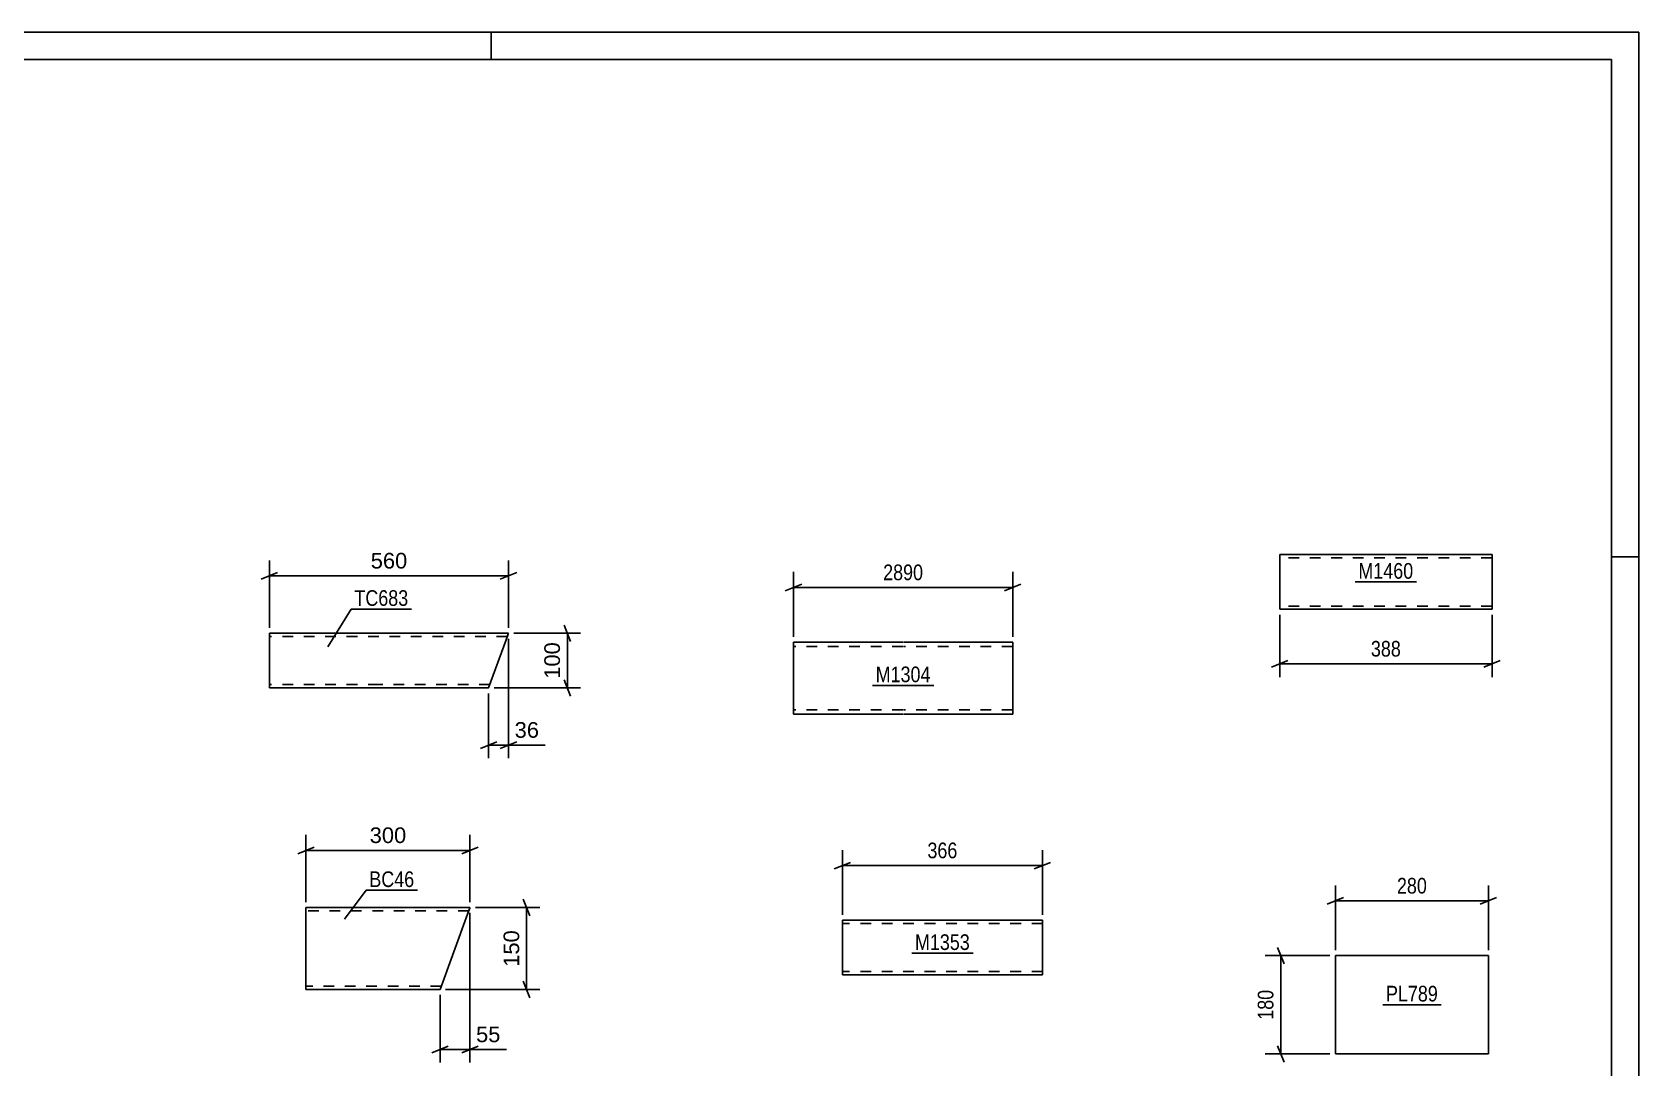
# Model space of a CAD drawing. Header units: millimetres. Extents: x 0 to 1189, y 0 to 841.
# Drawn here: x 895 to 1189, y 651.4 to 841 of the extents above; entities that cross this region are included whole.
import ezdxf

# ---------------------------------------------------------------- set-up
doc = ezdxf.new("R2010")
doc.units = ezdxf.units.MM
doc.linetypes.add('DXK_LINE_DOT2', pattern=[3.9198, 1.9599, -1.9599])
doc.styles.add('Arial', font='ARIAL.TTF', dxfattribs={"height": 0.2})
doc.styles.add('Arial Narrow', font='ARIALN.TTF', dxfattribs={"height": 0.2})

# ---------------------------------------------------------------- blocks, each defined once
blk = doc.blocks.new('Unknown-285407614-1132')
at = {"color": 5, "linetype": 'Continuous'}
for p, q in [((1189, 841), (0, 841)), ((979, 836), (979, 841)), ((1189, 0), (1189, 841)), ((1184, 836), (5, 836)), ((1184, 5), (1184, 836)), ((1189, 745), (1184, 745))]:
    blk.add_line(p, q, dxfattribs=at)
blk = doc.blocks.new('Part-285407614-8495 - 8491')
at = {"color": 2, "linetype": 'Continuous'}
for p, q in [((1133.48, 672), (1133.48, 654)), ((1133.48, 672), (1161.48, 672)), ((1161.48, 672), (1161.48, 654)), ((1133.48, 654), (1161.48, 654))]:
    blk.add_line(p, q, dxfattribs=at)
blk = doc.blocks.new('Part-285407614-6286 - 6282')
at = {"color": 2, "linetype": 'Continuous'}
for p, q in [((1054.33, 729.35), (1034.33, 729.35)), ((1034.33, 717.75), (1034.33, 729.35)), ((1074.43, 729.35), (1054.43, 729.35)), ((1074.43, 729.35), (1074.43, 729.23)), ((1074.43, 729.23), (1074.43, 716.15)), ((1034.33, 716.15), (1034.33, 717.75)), ((1054.33, 716.15), (1034.33, 716.15)), ((1074.43, 716.15), (1054.43, 716.15))]:
    blk.add_line(p, q, dxfattribs=at)
at = {"color": 7, "linetype": 'DXK_LINE_DOT2'}
for p, q in [((1054.33, 728.55), (1034.33, 728.55)), ((1074.43, 728.55), (1054.43, 728.55)), ((1034.33, 716.27), (1034.33, 717.75)), ((1034.33, 716.95), (1034.33, 717.01)), ((1054.33, 716.95), (1034.33, 716.95)), ((1074.43, 716.95), (1054.43, 716.95)), ((1074.43, 716.95), (1074.43, 717.01))]:
    blk.add_line(p, q, dxfattribs=at)
blk = doc.blocks.new('Part-285407614-8008 - 8004')
at = {"color": 2, "linetype": 'Continuous'}
for p, q in [((1123.29, 745.37), (1123.29, 744.17)), ((1162.13, 745.37), (1123.29, 745.37)), ((1123.29, 736.11), (1123.29, 744.17)), ((1162.13, 745.28), (1162.13, 745.37)), ((1162.13, 745.28), (1162.13, 744.17)), ((1162.13, 744.17), (1162.13, 735.37)), ((1123.29, 735.46), (1123.29, 736.11)), ((1123.29, 735.37), (1123.29, 735.46)), ((1162.13, 735.37), (1123.29, 735.37))]:
    blk.add_line(p, q, dxfattribs=at)
at = {"color": 7, "linetype": 'DXK_LINE_DOT2'}
for p, q in [((1162.13, 744.77), (1123.29, 744.77)), ((1162.13, 745.02), (1162.13, 744.17)), ((1123.29, 736.11), (1123.29, 735.72)), ((1123.29, 735.97), (1123.29, 736.01)), ((1162.13, 735.97), (1123.29, 735.97)), ((1123.29, 735.37), (1123.29, 735.37)), ((1162.13, 736.01), (1162.13, 736.11)), ((1162.13, 735.97), (1162.13, 736.01)), ((1162.13, 735.97), (1162.13, 736.01))]:
    blk.add_line(p, q, dxfattribs=at)
blk = doc.blocks.new('Part-285407614-8028 - 8024')
at = {"color": 2, "linetype": 'Continuous'}
for p, q in [((1079.88, 678.46), (1043.27, 678.46)), ((1043.27, 678.46), (1043.27, 668.55)), ((1079.88, 678.46), (1079.88, 668.46)), ((1043.27, 668.46), (1043.27, 668.55)), ((1079.88, 668.46), (1043.27, 668.46))]:
    blk.add_line(p, q, dxfattribs=at)
at = {"color": 7, "linetype": 'DXK_LINE_DOT2'}
for p, q in [((1079.88, 677.86), (1043.27, 677.86)), ((1043.27, 669.06), (1043.27, 669.11)), ((1079.88, 669.06), (1043.27, 669.06)), ((1079.88, 669.06), (1079.88, 669.11))]:
    blk.add_line(p, q, dxfattribs=at)
blk = doc.blocks.new('Part-285407614-9999 - 9992')
at = {"color": 2, "linetype": 'Continuous'}
for p, q in [((975.12, 680.79), (945.12, 680.79)), ((945.12, 665.88), (945.12, 680.79)), ((969.67, 665.79), (974.69, 679.59)), ((975.09, 680.69), (974.69, 679.59)), ((975.12, 680.79), (975.09, 680.69)), ((945.12, 665.79), (945.12, 665.88)), ((969.67, 665.79), (945.12, 665.79))]:
    blk.add_line(p, q, dxfattribs=at)
at = {"color": 7, "linetype": 'DXK_LINE_DOT2'}
for p, q in [((974.91, 680.19), (945.12, 680.19)), ((974.69, 679.59), (975, 680.43)), ((969.88, 666.39), (945.12, 666.39)), ((945.12, 666.14), (945.12, 665.79)), ((969.7, 665.88), (969.67, 665.79))]:
    blk.add_line(p, q, dxfattribs=at)
blk = doc.blocks.new('Part-285407614-10121 - 10114')
at = {"color": 2, "linetype": 'Continuous'}
for p, q in [((958.45, 730.99), (938.45, 730.99)), ((938.45, 721.08), (938.45, 730.99)), ((982.19, 730.99), (958.55, 730.99)), ((978.55, 720.99), (981.75, 729.79)), ((982.15, 730.9), (981.75, 729.79)), ((982.19, 730.99), (982.15, 730.9)), ((938.45, 720.99), (938.45, 721.08)), ((958.45, 720.99), (938.45, 720.99)), ((978.55, 720.99), (958.55, 720.99))]:
    blk.add_line(p, q, dxfattribs=at)
at = {"color": 7, "linetype": 'DXK_LINE_DOT2'}
for p, q in [((958.45, 730.39), (938.45, 730.39)), ((981.97, 730.39), (958.55, 730.39)), ((981.75, 729.79), (982.06, 730.64)), ((958.45, 721.59), (938.45, 721.59)), ((938.45, 721.34), (938.45, 720.99)), ((978.77, 721.59), (958.55, 721.59)), ((978.58, 721.08), (978.55, 720.99))]:
    blk.add_line(p, q, dxfattribs=at)
blk = doc.blocks.new('StraightDimension-285407614-8497 - 8491')
at = {"color": 7, "linetype": 'Continuous'}
for p, q in [((1134.98, 682.6), (1131.98, 681.4)), ((1133.48, 673), (1133.48, 684.85)), ((1159.98, 681.4), (1162.98, 682.6)), ((1161.48, 673), (1161.48, 684.85)), ((1133.48, 682), (1161.48, 682))]:
    blk.add_line(p, q, dxfattribs=at)
at = {"color": 0}
blk.add_wipeout([(1150.83, 682.75), (1150.83, 686.95), (1144.14, 686.95), (1144.14, 682.75)], dxfattribs=at)
at = {"color": 3, "style": 'Arial Narrow'}
blk.add_text('280', height=2.863, dxfattribs=at).set_placement((1144.74, 683.35))
blk = doc.blocks.new('StraightDimension-285407614-8508 - 8491')
at = {"color": 7, "linetype": 'Continuous'}
for p, q in [((1124.08, 670.5), (1122.88, 673.5)), ((1132.48, 672), (1120.63, 672)), ((1123.48, 654), (1123.48, 672)), ((1132.48, 654), (1120.63, 654)), ((1122.88, 655.5), (1124.08, 652.5))]:
    blk.add_line(p, q, dxfattribs=at)
at = {"color": 0}
blk.add_wipeout([(1122.73, 666.34), (1118.53, 666.34), (1118.53, 659.65), (1122.73, 659.65)], dxfattribs=at)
at = {"color": 3, "style": 'Arial Narrow'}
blk.add_text('180', height=2.863, rotation=90.0002, dxfattribs=at).set_placement((1122.13, 660.25))
blk = doc.blocks.new('StraightDimension-285407614-6289 - 6282')
at = {"color": 7, "linetype": 'Continuous'}
for p, q in [((1034.33, 730.35), (1034.33, 742.2)), ((1074.43, 730.35), (1074.43, 742.2)), ((1035.83, 739.95), (1032.83, 738.75)), ((1034.33, 739.35), (1074.43, 739.35)), ((1072.93, 738.75), (1075.93, 739.95))]:
    blk.add_line(p, q, dxfattribs=at)
at = {"color": 0}
blk.add_wipeout([(1058.64, 740.1), (1058.64, 744.3), (1050.13, 744.3), (1050.13, 740.1)], dxfattribs=at)
at = {"color": 3, "style": 'Arial Narrow'}
blk.add_text('2890', height=2.863, dxfattribs=at).set_placement((1050.73, 740.7))
blk = doc.blocks.new('StraightDimension-285407614-8010 - 8004')
at = {"color": 7, "linetype": 'Continuous'}
for p, q in [((1123.29, 734.37), (1123.29, 722.97)), ((1162.13, 734.37), (1162.13, 722.97)), ((1124.79, 725.97), (1121.79, 724.77)), ((1123.29, 725.37), (1162.13, 725.37)), ((1160.63, 724.77), (1163.63, 725.97))]:
    blk.add_line(p, q, dxfattribs=at)
at = {"color": 0}
blk.add_wipeout([(1146.05, 726.12), (1146.05, 730.32), (1139.37, 730.32), (1139.37, 726.12)], dxfattribs=at)
at = {"color": 3, "style": 'Arial Narrow'}
blk.add_text('388', height=2.863, dxfattribs=at).set_placement((1139.97, 726.72))
blk = doc.blocks.new('StraightDimension-285407614-8030 - 8024')
at = {"color": 7, "linetype": 'Continuous'}
for p, q in [((1043.27, 679.46), (1043.27, 691.31)), ((1079.88, 679.46), (1079.88, 691.31)), ((1044.77, 689.06), (1041.77, 687.86)), ((1043.27, 688.46), (1079.88, 688.46)), ((1078.38, 687.86), (1081.38, 689.06))]:
    blk.add_line(p, q, dxfattribs=at)
at = {"color": 0}
blk.add_wipeout([(1064.92, 689.21), (1064.92, 693.41), (1058.23, 693.41), (1058.23, 689.21)], dxfattribs=at)
at = {"color": 3, "style": 'Arial Narrow'}
blk.add_text('366', height=2.863, dxfattribs=at).set_placement((1058.83, 689.81))
blk = doc.blocks.new('StraightDimension-285407614-10031 - 9992')
at = {"color": 7, "linetype": 'Continuous'}
for p, q in [((945.12, 681.79), (945.12, 694.09)), ((975.12, 681.79), (975.12, 694.09)), ((946.62, 691.84), (943.62, 690.64)), ((945.12, 691.24), (975.12, 691.24)), ((973.62, 690.64), (976.62, 691.84))]:
    blk.add_line(p, q, dxfattribs=at)
at = {"color": 0}
blk.add_wipeout([(964.06, 691.99), (964.06, 696.19), (956.19, 696.19), (956.19, 691.99)], dxfattribs=at)
at = {"color": 3, "style": 'Arial'}
blk.add_text('300', height=2.865, dxfattribs=at).set_placement((956.79, 692.59))
blk = doc.blocks.new('StraightDimension-285407614-10001 - 9992')
at = {"color": 7, "linetype": 'Continuous'}
for p, q in [((986.09, 679.29), (984.89, 682.29)), ((976.12, 680.79), (987.89, 680.79)), ((985.49, 665.79), (985.49, 680.79)), ((970.67, 665.79), (987.89, 665.79)), ((984.89, 667.29), (986.09, 664.29))]:
    blk.add_line(p, q, dxfattribs=at)
at = {"color": 0}
blk.add_wipeout([(984.74, 677.22), (980.54, 677.22), (980.54, 669.35), (984.74, 669.35)], dxfattribs=at)
at = {"color": 3, "style": 'Arial'}
blk.add_text('150', height=2.865, rotation=90.0002, dxfattribs=at).set_placement((984.14, 669.95))
blk = doc.blocks.new('StraightDimension-285407614-10016 - 9992')
at = {"color": 7, "linetype": 'Continuous'}
for p, q in [((975.12, 679.79), (975.12, 652.4)), ((969.67, 664.79), (969.67, 652.4)), ((968.17, 654.2), (971.17, 655.4)), ((969.67, 654.8), (975.12, 654.8)), ((976.62, 655.4), (973.62, 654.2))]:
    blk.add_line(p, q, dxfattribs=at)
at = {"color": 0}
blk.add_wipeout([(981.3, 655.55), (981.3, 659.75), (975.65, 659.75), (975.65, 655.55)], dxfattribs=at)
at = {"color": 7, "linetype": 'Continuous'}
blk.add_line((975.12, 654.8), (981.82, 654.8), dxfattribs=at)
blk.add_line((975.12, 654.8), (981.82, 654.8), dxfattribs=at)
at = {"color": 3, "style": 'Arial'}
blk.add_text('55', height=2.865, dxfattribs=at).set_placement((976.25, 656.15))
blk = doc.blocks.new('StraightDimension-285407614-10124 - 10114')
at = {"color": 7, "linetype": 'Continuous'}
for p, q in [((982.19, 729.99), (982.19, 708.11)), ((978.55, 719.99), (978.55, 708.11)), ((977.05, 709.91), (980.05, 711.11)), ((978.55, 710.51), (982.19, 710.51)), ((983.69, 711.11), (980.69, 709.91))]:
    blk.add_line(p, q, dxfattribs=at)
at = {"color": 0}
blk.add_wipeout([(988.36, 711.26), (988.36, 715.46), (982.71, 715.46), (982.71, 711.26)], dxfattribs=at)
at = {"color": 7, "linetype": 'Continuous'}
blk.add_line((982.19, 710.51), (988.88, 710.51), dxfattribs=at)
blk.add_line((982.19, 710.51), (988.88, 710.51), dxfattribs=at)
at = {"color": 3, "style": 'Arial'}
blk.add_text('36', height=2.865, dxfattribs=at).set_placement((983.31, 711.86))
blk = doc.blocks.new('StraightDimension-285407614-10139 - 10114')
at = {"color": 7, "linetype": 'Continuous'}
for p, q in [((992.35, 732.49), (993.55, 729.49)), ((983.19, 730.99), (995.35, 730.99)), ((992.95, 720.99), (992.95, 730.99)), ((979.55, 720.99), (995.35, 720.99)), ((993.55, 719.49), (992.35, 722.49))]:
    blk.add_line(p, q, dxfattribs=at)
at = {"color": 0}
blk.add_wipeout([(992.2, 729.93), (988, 729.93), (988, 722.06), (992.2, 722.06)], dxfattribs=at)
at = {"color": 3, "style": 'Arial'}
blk.add_text('100', height=2.865, rotation=90.0002, dxfattribs=at).set_placement((991.6, 722.66))
blk = doc.blocks.new('StraightDimension-285407614-10154 - 10114')
at = {"color": 7, "linetype": 'Continuous'}
for p, q in [((938.45, 731.99), (938.45, 744.33)), ((982.19, 731.99), (982.19, 744.33)), ((939.95, 742.08), (936.95, 740.88)), ((938.45, 741.48), (982.19, 741.48)), ((980.69, 740.88), (983.69, 742.08))]:
    blk.add_line(p, q, dxfattribs=at)
at = {"color": 0}
blk.add_wipeout([(964.25, 742.23), (964.25, 746.43), (956.38, 746.43), (956.38, 742.23)], dxfattribs=at)
at = {"color": 3, "style": 'Arial'}
blk.add_text('560', height=2.865, dxfattribs=at).set_placement((956.98, 742.83))
blk = doc.blocks.new('Mark-285407614-8493 - 8491')
at = {"color": 0}
blk.add_wipeout([(1152.24, 663.6), (1152.24, 666.6), (1142.73, 666.6), (1142.73, 663.6)], dxfattribs=at)
blk.add_wipeout([(1152.24, 663.6), (1152.24, 666.6), (1142.73, 666.6), (1142.73, 663.6)], dxfattribs=at)
at = {"color": 30, "linetype": 'Continuous'}
blk.add_line((1142.13, 663), (1152.84, 663), dxfattribs=at)
at = {"color": 3, "style": 'Arial Narrow'}
blk.add_text('PL789', height=2.863, dxfattribs=at).set_placement((1142.73, 663.6))
blk = doc.blocks.new('Mark-285407614-6284 - 6282')
at = {"color": 0}
blk.add_wipeout([(1059.41, 722.03), (1059.41, 725.03), (1049.36, 725.03), (1049.36, 722.03)], dxfattribs=at)
blk.add_wipeout([(1059.41, 722.03), (1059.41, 725.03), (1049.36, 725.03), (1049.36, 722.03)], dxfattribs=at)
at = {"color": 30, "linetype": 'Continuous'}
blk.add_line((1048.76, 721.43), (1060.01, 721.43), dxfattribs=at)
at = {"color": 3, "style": 'Arial Narrow'}
blk.add_text('M1304', height=2.863, dxfattribs=at).set_placement((1049.36, 722.03))
blk = doc.blocks.new('Mark-285407614-8006 - 8004')
at = {"color": 0}
blk.add_wipeout([(1147.73, 740.97), (1147.73, 743.97), (1137.68, 743.97), (1137.68, 740.97)], dxfattribs=at)
blk.add_wipeout([(1147.73, 740.97), (1147.73, 743.97), (1137.68, 743.97), (1137.68, 740.97)], dxfattribs=at)
at = {"color": 30, "linetype": 'Continuous'}
blk.add_line((1137.08, 740.37), (1148.33, 740.37), dxfattribs=at)
at = {"color": 3, "style": 'Arial Narrow'}
blk.add_text('M1460', height=2.863, dxfattribs=at).set_placement((1137.68, 740.97))
blk = doc.blocks.new('Mark-285407614-8026 - 8024')
at = {"color": 0}
blk.add_wipeout([(1066.6, 673.02), (1066.6, 676.02), (1056.55, 676.02), (1056.55, 673.02)], dxfattribs=at)
blk.add_wipeout([(1066.6, 673.02), (1066.6, 676.02), (1056.55, 676.02), (1056.55, 673.02)], dxfattribs=at)
at = {"color": 30, "linetype": 'Continuous'}
blk.add_line((1055.95, 672.42), (1067.2, 672.42), dxfattribs=at)
at = {"color": 3, "style": 'Arial Narrow'}
blk.add_text('M1353', height=2.863, dxfattribs=at).set_placement((1056.55, 673.02))
blk = doc.blocks.new('Mark-285407614-9995 - 9992')
at = {"color": 0}
blk.add_wipeout([(964.94, 684.54), (964.94, 687.54), (956.72, 687.54), (956.72, 684.54)], dxfattribs=at)
blk.add_wipeout([(964.94, 684.54), (964.94, 687.54), (956.72, 687.54), (956.72, 684.54)], dxfattribs=at)
at = {"color": 30, "linetype": 'Continuous'}
for p, q in [((952.17, 678.69), (956.12, 683.94)), ((956.12, 683.94), (965.54, 683.94))]:
    blk.add_line(p, q, dxfattribs=at)
at = {"color": 3, "style": 'Arial Narrow'}
blk.add_text('BC46', height=2.863, dxfattribs=at).set_placement((956.72, 684.54))
blk = doc.blocks.new('Mark-285407614-10117 - 10114')
at = {"color": 0}
blk.add_wipeout([(963.86, 736), (963.86, 739), (953.99, 739), (953.99, 736)], dxfattribs=at)
blk.add_wipeout([(963.86, 736), (963.86, 739), (953.99, 739), (953.99, 736)], dxfattribs=at)
at = {"color": 30, "linetype": 'Continuous'}
for p, q in [((949.14, 728.51), (953.39, 735.4)), ((953.39, 735.4), (964.46, 735.4))]:
    blk.add_line(p, q, dxfattribs=at)
at = {"color": 3, "style": 'Arial Narrow'}
blk.add_text('TC683', height=2.863, dxfattribs=at).set_placement((953.99, 736))

msp = doc.modelspace()

# ---------------------------------------------------------------- block references
for name in ['Unknown-285407614-1132', 'Part-285407614-8008 - 8004', 'Part-285407614-10121 - 10114', 'Part-285407614-6286 - 6282', 'Part-285407614-9999 - 9992', 'Part-285407614-8028 - 8024', 'Part-285407614-8495 - 8491']:
    msp.add_blockref(name, (0, 0))

# ---------------------------------------------------------------- next in the draw order: block references
for name in ['StraightDimension-285407614-6289 - 6282', 'Mark-285407614-8006 - 8004', 'StraightDimension-285407614-8010 - 8004', 'StraightDimension-285407614-10124 - 10114', 'Mark-285407614-6284 - 6282', 'StraightDimension-285407614-10031 - 9992', 'StraightDimension-285407614-8030 - 8024', 'StraightDimension-285407614-8497 - 8491', 'Mark-285407614-8026 - 8024', 'Mark-285407614-8493 - 8491']:
    msp.add_blockref(name, (0, 0))

# ---------------------------------------------------------------- next in the draw order: block references
for name in ['StraightDimension-285407614-10139 - 10114', 'Mark-285407614-9995 - 9992', 'StraightDimension-285407614-10001 - 9992', 'StraightDimension-285407614-8508 - 8491']:
    msp.add_blockref(name, (0, 0))

# ---------------------------------------------------------------- next in the draw order: block references
for name in ['StraightDimension-285407614-10154 - 10114', 'StraightDimension-285407614-10016 - 9992']:
    msp.add_blockref(name, (0, 0))

# ---------------------------------------------------------------- next in the draw order: block references
msp.add_blockref('Mark-285407614-10117 - 10114', (0, 0))

doc.saveas('drawing.dxf')
